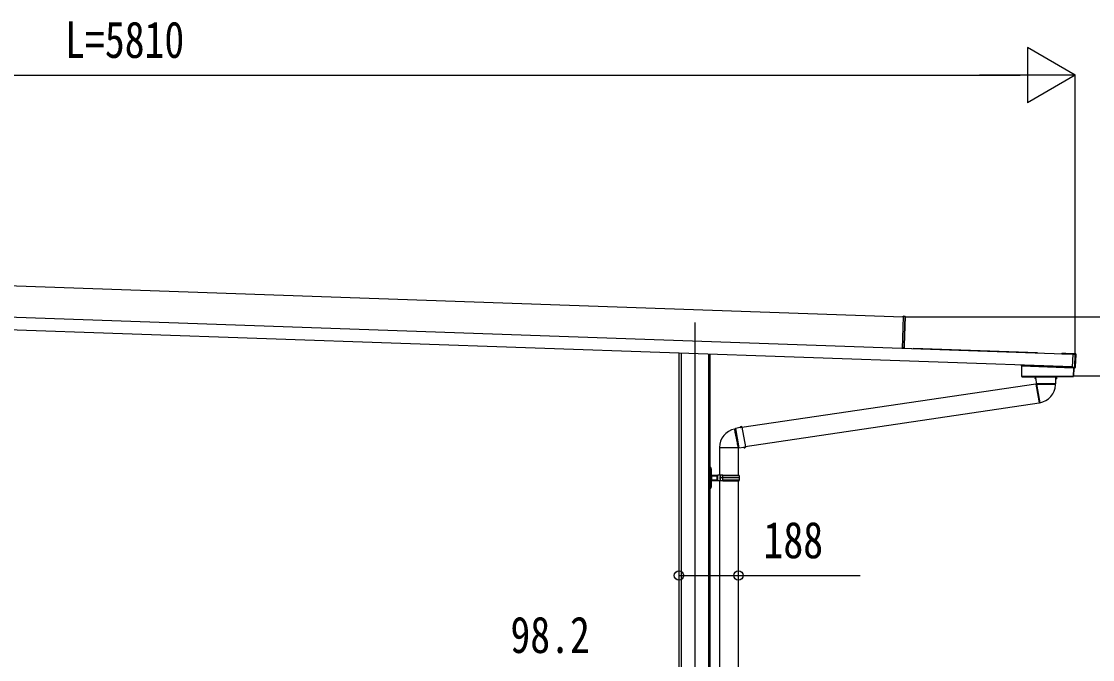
# Model space of a CAD drawing. Units: millimetres, scale not verified. Extents: x -14718 to 14718, y -10396 to 10396.
# Drawn here: x 3970 to 7362, y -6045 to -4024 of the extents above; entities that cross this region are included whole.
import ezdxf
from ezdxf.enums import TextEntityAlignment as Align

# ---------------------------------------------------------------- set-up
doc = ezdxf.new("R2010")
doc.units = ezdxf.units.MM
doc.header["$LTSCALE"] = 50
for name, color, linetype in [('0-3_YKK_12', 2, 'Continuous'), ('0-4_YKK_A1', 4, 'Continuous'), ('0-5_YKK_D', 6, 'Continuous')]:
    doc.layers.add(name, color=color, linetype=linetype)
doc.styles.add('ＭＳ ゴシック', font='')
doc.styles.get('ＭＳ ゴシック').set_extended_font_data('MS Gothic')

msp = doc.modelspace()

# ---------------------------------------------------------------- linework, layer by layer
at = {"layer": '0-3_YKK_12'}
msp.add_line((6102.54, -4977.67), (6102.54, -7898.97), dxfattribs=at)
at = {"layer": '0-4_YKK_A1'}
for p, q in [((2049.81, -4794.83), (6762.94, -4959.41)), ((7300.62, -5078.25), (1505.97, -4875.9)), ((7299.22, -5118.23), (1504.57, -4915.87)), ((6762.99, -4957.91), (6759.45, -5059.32)), ((6768.5, -4958.44), (6762.99, -4957.91)), ((6763.01, -4957.41), (6763.02, -4956.91)), ((6763.01, -4957.41), (6763.01, -4957.41)), ((6768.52, -4957.94), (6763.01, -4957.41)), ((6763.02, -4956.91), (6768.54, -4957.45)), ((6765.29, -5050.54), (6768.5, -4958.44)), ((6768.97, -4958.46), (6765.76, -5050.55)), ((6768.5, -4958.44), (6768.97, -4958.46)), ((6768.52, -4957.94), (6768.52, -4957.94)), ((6768.52, -4957.94), (6768.99, -4957.96)), ((6768.99, -4957.96), (6768.97, -4958.46)), ((6765.01, -5058.55), (6765.29, -5050.54)), ((6765.29, -5050.54), (6765.76, -5050.55)), ((6765.76, -5050.55), (6765.48, -5058.56)), ((6052.54, -5074.69), (6052.54, -7346.47)), ((6059.41, -5074.93), (6059.41, -7846.47)), ((6145.68, -5077.94), (6145.68, -7846.47)), ((6150.74, -5078.12), (6150.74, -7346.47)), ((6759.45, -5059.32), (6759.45, -5059.35)), ((6765.01, -5058.55), (6765.48, -5058.56)), ((6794.44, -5060.27), (6794.43, -5060.57)), ((6794.46, -5059.67), (6794.44, -5060.27)), ((7188, -5074.02), (6794.44, -5060.27)), ((6794.47, -5059.37), (6794.46, -5059.67)), ((7188.02, -5073.42), (6794.46, -5059.67)), ((7188.03, -5073.12), (6794.47, -5059.37)), ((7188, -5074.02), (7187.99, -5074.32)), ((7188.02, -5073.42), (7188, -5074.02)), ((7188.03, -5073.12), (7188.02, -5073.42)), ((7271.65, -5076.75), (7271.72, -5074.76)), ((7277.65, -5076.96), (7277.72, -5074.97)), ((7277.72, -5074.97), (7287.71, -5075.31)), ((7287.64, -5077.31), (7287.71, -5075.31)), ((7287.71, -5075.31), (7293.71, -5075.52)), ((7293.64, -5077.52), (7293.71, -5075.52)), ((7293.71, -5075.52), (7307.2, -5075.99)), ((7307.67, -5077.96), (7300.64, -5077.71)), ((7300.65, -5077.21), (7300.67, -5076.86)), ((7301.87, -5076.9), (7300.67, -5076.86)), ((7300.67, -5076.86), (7300.67, -5076.86)), ((7301.87, -5076.9), (7300.67, -5076.86)), ((7301.87, -5076.9), (7301.87, -5076.9)), ((7302.2, -5075.82), (7302.17, -5076.92)), ((7302.47, -5076.81), (7308.17, -5077.01)), ((7302.47, -5076.81), (7302.47, -5076.89)), ((7306.24, -5119.01), (7307.67, -5077.96)), ((7308.17, -5077.97), (7306.74, -5119.03)), ((7308.65, -5077.53), (7307.18, -5119.51)), ((7308.17, -5077.97), (7307.67, -5077.96)), ((7307.69, -5077.46), (7308.17, -5077.01)), ((7308.65, -5077.53), (7308.17, -5077.97)), ((7308.73, -5118.07), (7310.1, -5079.1)), ((7137.24, -5115.07), (7137.24, -5148.56)), ((7137.24, -5115.08), (7137.62, -5115.09)), ((7137.92, -5114.79), (7137.54, -5114.78)), ((7137.62, -5115.08), (7137.62, -5148.18)), ((7137.62, -5115.09), (7137.92, -5115.09)), ((7137.74, -5114.58), (7137.74, -5112.59)), ((7137.92, -5115.09), (7137.93, -5114.79)), ((7137.92, -5148.18), (7137.92, -5115.09)), ((7137.92, -5115.09), (7302.74, -5120.85)), ((7137.93, -5114.79), (7300.73, -5120.48)), ((7138.09, -5114.59), (7138.39, -5114.59)), ((7138.09, -5114.6), (7138.39, -5114.61)), ((7138.39, -5114.59), (7138.39, -5112.61)), ((7300.24, -5120.26), (7138.39, -5114.61)), ((7299.19, -5119.26), (7299.17, -5119.61)), ((7299.17, -5119.61), (7300.37, -5119.66)), ((7299.17, -5119.61), (7299.17, -5119.61)), ((7299.17, -5119.61), (7300.37, -5119.66)), ((7300.26, -5119.65), (7300.24, -5120.26)), ((7300.54, -5120.27), (7300.24, -5120.26)), ((7300.37, -5119.66), (7300.37, -5119.66)), ((7300.54, -5120.27), (7300.56, -5119.66)), ((7300.64, -5120.46), (7300.67, -5119.67)), ((7300.65, -5120.47), (7300.67, -5119.68)), ((7302.75, -5120.55), (7300.73, -5120.48)), ((7300.97, -5119.71), (7300.97, -5119.79)), ((7306.67, -5119.99), (7300.97, -5119.79)), ((7302.74, -5120.85), (7301.79, -5148.18)), ((7302.45, -5148.57), (7303.42, -5120.87)), ((7302.75, -5120.55), (7302.74, -5120.85)), ((7303.04, -5120.86), (7302.74, -5120.85)), ((7303.13, -5120.56), (7302.75, -5120.55)), ((7303.04, -5120.86), (7303.42, -5120.87)), ((7305.63, -5120.97), (7303.42, -5120.89)), ((7306.67, -5119.99), (7306.22, -5119.51)), ((7306.74, -5119.03), (7306.24, -5119.01)), ((7306.74, -5119.03), (7307.18, -5119.51)), ((7137.62, -5148.18), (7137.24, -5148.56)), ((7137.54, -5148.86), (7137.92, -5148.48)), ((7137.54, -5148.86), (7302.15, -5148.86)), ((7137.92, -5148.18), (7137.62, -5148.18)), ((7301.79, -5148.18), (7137.87, -5148.18)), ((7137.92, -5148.18), (7137.92, -5148.48)), ((7137.92, -5148.48), (7301.79, -5148.48)), ((7139.19, -5149.3), (7139.59, -5149.3)), ((7139.59, -5149.3), (7139.89, -5149.3)), ((7139.89, -5149.3), (7175.29, -5149.3)), ((7146.69, -5149.3), (7146.69, -5149.1)), ((7149.69, -5149.1), (7146.69, -5149.1)), ((7149.69, -5148.86), (7149.69, -5149.1)), ((7149.69, -5149.1), (7149.69, -5149.3)), ((7173.19, -5149.1), (7170.19, -5149.1)), ((7170.19, -5149.3), (7170.19, -5149.1)), ((7173.19, -5149.1), (7173.19, -5149.3)), ((7175.29, -5149.3), (7175.79, -5149.3)), ((7182.84, -5150.3), (7180.69, -5151.08)), ((7180.69, -5151.08), (7180.69, -5154.73)), ((7180.69, -5151.08), (7180.75, -5151.08)), ((7180.69, -5154.73), (7182.93, -5155.55)), ((7180.69, -5154.73), (7180.75, -5154.73)), ((7180.82, -5153.82), (7180.82, -5152)), ((7182.19, -5149.3), (7182.19, -5148.86)), ((7182.19, -5149.3), (7182.19, -5149.8)), ((7182.19, -5149.3), (7247.19, -5149.3)), ((7182.19, -5149.8), (7182.32, -5149.8)), ((7182.84, -5150.3), (7182.97, -5150.3)), ((7182.93, -5155.55), (7183.2, -5170.83)), ((7183.06, -5155.55), (7182.93, -5155.55)), ((7182.97, -5150.3), (7183.19, -5150.3)), ((7183.15, -5154.64), (7183.08, -5151.2)), ((7246.19, -5150.3), (7183.19, -5150.3)), ((7246.18, -5170.83), (7246.45, -5155.55)), ((7246.19, -5150.3), (7246.41, -5150.3)), ((7246.23, -5154.64), (7246.29, -5151.2)), ((7246.45, -5155.55), (7246.31, -5155.55)), ((7246.41, -5150.3), (7246.54, -5150.3)), ((7246.45, -5155.55), (7248.69, -5154.73)), ((7248.69, -5151.08), (7246.54, -5150.3)), ((7247.05, -5149.8), (7247.19, -5149.8)), ((7247.19, -5149.3), (7247.19, -5148.86)), ((7247.19, -5149.3), (7247.19, -5149.8)), ((7248.56, -5153.82), (7248.56, -5152)), ((7248.63, -5151.08), (7248.69, -5151.08)), ((7248.63, -5154.73), (7248.69, -5154.73)), ((7248.69, -5154.73), (7248.69, -5151.08)), ((7301.79, -5148.18), (7301.79, -5148.48)), ((7301.79, -5148.48), (7302.15, -5148.86)), ((7302.45, -5148.57), (7302.09, -5148.19)), ((7182.77, -5172.66), (6252.08, -5310.36)), ((7182.77, -5172.66), (7193.23, -5231.95)), ((7184.79, -5173.73), (7183.02, -5174.04)), ((7183.2, -5170.83), (7184.25, -5172.39)), ((7183.2, -5170.83), (7246.18, -5170.83)), ((7184.58, -5172.53), (7195.01, -5231.68)), ((7189.55, -5172.79), (7244.86, -5172.79)), ((7244.8, -5174.4), (7244.86, -5172.79)), ((7244.86, -5172.79), (7246.18, -5170.83)), ((6262.54, -5369.65), (7193.23, -5231.95)), ((7192.98, -5230.57), (7194.76, -5230.26)), ((6229.94, -5314.27), (6228.36, -5314.61)), ((6231.64, -5312.63), (6229.94, -5314.27)), ((6229.94, -5314.27), (6239.54, -5368.74)), ((6246.64, -5309.71), (6231.64, -5312.63)), ((6231.64, -5312.63), (6237.1, -5343.64)), ((6247.05, -5307.36), (6246.64, -5309.71)), ((6246.66, -5309.84), (6246.64, -5309.71)), ((6250.65, -5306.73), (6247.05, -5307.36)), ((6247.05, -5307.36), (6247.06, -5307.42)), ((6247.57, -5309.77), (6250.95, -5309.11)), ((6247.98, -5307.33), (6249.77, -5307.02)), ((6251.79, -5308.71), (6250.65, -5306.73)), ((6250.65, -5306.73), (6250.66, -5306.79)), ((6251.79, -5308.71), (6251.81, -5308.84)), ((6251.81, -5308.84), (6262.83, -5371.31)), ((6237.1, -5343.64), (6242.57, -5374.65)), ((6180.59, -5373.59), (6240.66, -5373.59)), ((6180.64, -5371.07), (6180.64, -5460.47)), ((6240.84, -5460.46), (6240.84, -5371.36)), ((6240.85, -5373.89), (6242.57, -5374.65)), ((6242.57, -5374.65), (6257.67, -5372.26)), ((6257.67, -5372.26), (6257.65, -5372.13)), ((6257.67, -5372.26), (6258.86, -5374.33)), ((6258.85, -5374.27), (6258.86, -5374.33)), ((6258.86, -5374.33), (6262.46, -5373.69)), ((6259.74, -5374.04), (6261.53, -5373.72)), ((6262.45, -5373.63), (6262.46, -5373.69)), ((6262.46, -5373.69), (6262.85, -5371.44)), ((6262.83, -5371.31), (6262.85, -5371.44)), ((6151.74, -5442.26), (6150.74, -5442.26)), ((6151.74, -5442.26), (6151.74, -5435.97)), ((6151.74, -5469.47), (6151.74, -5442.26)), ((6153.74, -5436.87), (6153.92, -5442.6)), ((6155.45, -5460.23), (6155.55, -5463.47)), ((6156.4, -5460.47), (6172.74, -5460.47)), ((6172.74, -5460.47), (6175.74, -5460.47)), ((6172.74, -5463.47), (6172.74, -5460.47)), ((6183.74, -5460.47), (6175.74, -5460.47)), ((6183.74, -5464.97), (6183.74, -5460.47)), ((6183.75, -5460.46), (6183.75, -5464.97)), ((6190.77, -5460.46), (6183.75, -5460.46)), ((6191.01, -5460.46), (6190.77, -5460.46)), ((6191.01, -5460.46), (6191.41, -5460.46)), ((6191.41, -5460.46), (6242.74, -5460.46)), ((6242.74, -5462.46), (6242.74, -5460.46)), ((6151.74, -5469.47), (6150.74, -5469.47)), ((6151.74, -5469.47), (6154.74, -5469.47)), ((6151.74, -5496.67), (6151.74, -5469.47)), ((6154.74, -5469.47), (6153.92, -5496.34)), ((6154.74, -5469.47), (6155.74, -5469.47)), ((6155.55, -5475.47), (6155.45, -5478.71)), ((6172.74, -5463.47), (6155.56, -5463.47)), ((6155.56, -5463.47), (6155.74, -5469.47)), ((6155.74, -5469.47), (6155.56, -5475.47)), ((6155.56, -5475.47), (6172.74, -5475.47)), ((6172.74, -5478.47), (6156.4, -5478.47)), ((6172.74, -5464.97), (6172.74, -5463.47)), ((6172.74, -5464.97), (6172.74, -5473.96)), ((6173.72, -5464.97), (6172.74, -5464.97)), ((6175.74, -5464.97), (6172.74, -5464.97)), ((6173.72, -5473.96), (6172.74, -5473.96)), ((6172.74, -5473.97), (6175.74, -5473.97)), ((6172.74, -5475.47), (6172.74, -5473.97)), ((6172.74, -5478.47), (6172.74, -5475.47)), ((6175.74, -5478.47), (6172.74, -5478.47)), ((6175.74, -5464.97), (6173.72, -5464.97)), ((6173.72, -5473.96), (6173.72, -5464.97)), ((6175.74, -5473.96), (6173.72, -5473.96)), ((6180.64, -5478.47), (6180.64, -6288.97)), ((6183.75, -5464.97), (6181.74, -5464.97)), ((6183.75, -5473.96), (6181.74, -5473.96)), ((6183.74, -5473.97), (6181.74, -5473.97)), ((6183.74, -5478.47), (6183.74, -5473.97)), ((6183.75, -5469.46), (6183.75, -5464.97)), ((6183.75, -5473.96), (6183.75, -5469.47)), ((6190.25, -5469.47), (6183.75, -5469.47)), ((6183.75, -5478.46), (6183.75, -5473.96)), ((6190.77, -5478.46), (6183.75, -5478.46)), ((6190.25, -5469.47), (6190.25, -5469.46)), ((6190.25, -5469.47), (6190.25, -5469.47)), ((6190.33, -5469.47), (6190.33, -5469.46)), ((6244.24, -5469.46), (6190.51, -5469.46)), ((6191.01, -5478.46), (6190.77, -5478.46)), ((6191.01, -5478.46), (6191.41, -5478.46)), ((6191.41, -5478.46), (6242.74, -5478.46)), ((6243.74, -5462.46), (6192.44, -5462.46)), ((6243.74, -5476.46), (6192.44, -5476.46)), ((6240.84, -6288.96), (6240.84, -5478.46)), ((6242.74, -5478.46), (6242.74, -5476.46)), ((6151.74, -5496.67), (6150.74, -5496.67)), ((6150.74, -5502.97), (6151.74, -5502.97)), ((6151.74, -5496.67), (6153.92, -5496.34)), ((6151.74, -5502.97), (6151.74, -5496.67)), ((6151.74, -5502.97), (6153.74, -5502.06)), ((6153.92, -5496.34), (6153.74, -5502.06))]:
    msp.add_line(p, q, dxfattribs=at)
for points in [[(6762.99, -4957.91), (6763.01, -4957.41), (6768.52, -4957.94)], [(6765.48, -5058.41), (6765.54, -5058.42), (6765.58, -5058.44)], [(6765.78, -5058.57), (6765.58, -5058.59), (6765.48, -5058.6)], [(6765.76, -5059.07), (6790.45, -5059.93), (6790.43, -5060.43)], [(6765.78, -5058.57), (6790.46, -5059.43), (6790.45, -5059.93)], [(7265.23, -5074.53), (7265.16, -5076.53), (7300.4, -5077.76)], [(7265.23, -5074.53), (7271.72, -5074.76), (7277.72, -5074.97)], [(7299.19, -5119.26), (7299.2, -5118.77), (7300.64, -5077.71), (7300.65, -5077.21)], [(7300.65, -5077.21), (7307.69, -5077.46), (7307.67, -5077.96)], [(7302.47, -5076.89), (7302.41, -5076.89), (7302.36, -5076.9)], [(7138.09, -5112.6), (7138.09, -5114.59), (7137.74, -5114.58)], [(7299.2, -5118.77), (7306.24, -5119.01), (7306.22, -5119.51), (7299.19, -5119.26)], [(7300.88, -5119.7), (7300.91, -5119.71), (7300.97, -5119.71)], [(7301.79, -5148.18), (7302.09, -5148.19), (7303.04, -5120.86)], [(7170.19, -5148.86), (7170.19, -5149.1), (7149.69, -5149.1)], [(7180.75, -5151.08), (7182.2, -5150.57), (7182.97, -5150.3)], [(7183.06, -5155.55), (7182.25, -5155.26), (7180.75, -5154.73)], [(7183.08, -5151.2), (7182.2, -5151.51), (7180.82, -5152)], [(7180.82, -5153.82), (7182.24, -5154.32), (7183.15, -5154.64)], [(7246.23, -5154.64), (7247.13, -5154.32), (7248.56, -5153.82)], [(7248.56, -5152), (7247.18, -5151.51), (7246.29, -5151.2)], [(7248.63, -5154.73), (7247.13, -5155.26), (7246.31, -5155.55)], [(7246.41, -5150.3), (7247.18, -5150.57), (7248.63, -5151.08)], [(7184.58, -5172.53), (7184.24, -5172.36), (7184.27, -5172.38)], [(7244.8, -5174.4), (7244.77, -5174.36), (7244.13, -5174.2), (7242.62, -5174.06), (7240.37, -5173.94), (7237.32, -5173.83), (7233.72, -5173.73), (7229.47, -5173.63), (7224.92, -5173.54), (7219.95, -5173.45), (7214.96, -5173.36), (7209.82, -5173.27), (7204.97, -5173.18), (7200.25, -5173.08), (7196.06, -5172.99), (7192.29, -5172.89), (7189.55, -5172.79)], [(6240.86, -5373.86), (6240.8, -5373.78), (6240.66, -5373.59), (6240.64, -5373.56), (6240.51, -5373.3), (6240.09, -5371.61), (6239.54, -5368.74), (6238.97, -5366.05), (6238.24, -5362.47), (6237.39, -5358.25), (6236.51, -5353.76), (6235.55, -5348.85), (6234.6, -5343.95), (6233.62, -5338.92), (6232.69, -5334.17), (6231.78, -5329.57), (6230.97, -5325.51), (6230.22, -5321.87), (6229.6, -5318.96), (6229.07, -5316.69), (6228.68, -5315.26), (6228.41, -5314.63), (6228.36, -5314.61)], [(6246.66, -5309.84), (6246.8, -5308.99), (6247.06, -5307.42)], [(6247.98, -5307.33), (6247.73, -5308.82), (6247.57, -5309.77)], [(6250.95, -5309.11), (6250.49, -5308.29), (6249.77, -5307.02)], [(6250.66, -5306.79), (6251.41, -5308.13), (6251.81, -5308.84)], [(6258.85, -5374.27), (6258.07, -5372.89), (6257.65, -5372.13)], [(6258.53, -5371.89), (6260.24, -5371.62), (6261.93, -5371.35)], [(6258.53, -5371.89), (6259, -5372.72), (6259.74, -5374.04)], [(6261.53, -5373.72), (6261.77, -5372.28), (6261.93, -5371.35)], [(6262.83, -5371.31), (6262.7, -5372.12), (6262.45, -5373.63)], [(6153.74, -5436.87), (6151.74, -5435.97), (6150.74, -5435.97)], [(6151.74, -5442.26), (6153.92, -5442.6), (6154.74, -5469.47)], [(6183.74, -5478.47), (6175.74, -5478.47), (6175.74, -5460.47)], [(6190.77, -5460.46), (6190.38, -5464.93), (6190.25, -5469.46)], [(6183.74, -5464.97), (6181.74, -5464.97), (6181.74, -5473.97)], [(6190.51, -5469.46), (6190.33, -5469.46), (6190.25, -5469.46), (6183.75, -5469.46)]]:
    msp.add_lwpolyline(points, dxfattribs=at)
for centre, radius, start, end in [((6766.46, -4958.12), 2.07, 351.06854, 4.93146), ((6766.48, -4957.62), 2.07, 351.06854, 4.93146), ((6768.47, -4958.44), 0.5, 358, 84.5), ((6768.49, -4957.94), 0.5, 358, 84.5), ((6759.49, -5059.33), 0.046, 175.29565, 214.77267), ((6766.01, -5058.58), 1, 178, 198.10214), ((6768.23, -5058.89), 3.17, 180.02593, 184.48569), ((6765.16, -5060.4), 1.51, 74.62836, 93.96537), ((6767.57, -5081.82), 22.82, 94.53647, 96.28466), ((6765.98, -5058.58), 0.5, 178, 268), ((6765.99, -5058.08), 0.5, 178, 268), ((6765.78, -5058.83), 0.242, 207.21704, 266.19947), ((6766, -5058.31), 0.765, 234.9594, 266.94829), ((6765.79, -5058.33), 0.242, 207.21704, 266.19947), ((6766.02, -5057.82), 0.765, 234.9594, 266.94829), ((7302.11, -5072.9), 4.01, 266.55184, 273.90119), ((7307.1, -5078.99), 3, 358, 88), ((7307.67, -5077.96), 0.501, 358.24971, 87.75029), ((7137.92, -5115.09), 0.3, 88.05611, 180.04719), ((7137.92, -5115.09), 0.3, 88.19064, 179.87538), ((7137.92, -5115.09), 0.3, 90.16173, 180.04449), ((7137.92, -5114.95), 0.159, 86.02272, 89.97728), ((7300.36, -5123.36), 3.71, 81.82188, 89.76035), ((7300.74, -5120.28), 0.2, 178, 268), ((7302.74, -5120.85), 0.3, 357.94657, 87.94647), ((7305.74, -5117.97), 3, 268, 358), ((7306.24, -5119.01), 0.501, 268.24971, 357.75029), ((7137.92, -5148.18), 0.301, 180.24971, 269.75029), ((7146.39, -5149.1), 0.3, 0, 54.36863), ((7173.49, -5149.1), 0.3, 125.63137, 180), ((7178.08, -5151.75), 2.75, 354.81691, 13.99327), ((7177.17, -5154), 3.66, 348.38866, 2.80116), ((7183.19, -5149.3), 1, 180, 270), ((7183.19, -5149.8), 1, 180, 220.49583), ((7180.53, -5151.07), 2.56, 357.19737, 17.56812), ((7181.25, -5154.92), 1.92, 340.91849, 8.46572), ((7246.19, -5149.3), 1, 270, 0), ((7248.73, -5154.87), 2.51, 174.83553, 195.78026), ((7248.21, -5150.99), 1.93, 159.00896, 186.22555), ((7246.19, -5149.8), 1, 319.50417, 0), ((7252.21, -5151.82), 3.66, 168.38866, 182.80116), ((7251.3, -5154.07), 2.75, 174.81691, 193.99327), ((7301.78, -5148.18), 0.301, 270.23913, 357.76087), ((7188.4, -5146.67), 26.14, 261.58885, 272.50926), ((7184.54, -5172.3), 60.3, 280, 358.00006), ((6240.89, -5373.59), 60.3, 101.99843, 180), ((6246.96, -5307.95), 1.92, 260.91849, 288.46572), ((6247.17, -5303.77), 3.66, 268.38866, 282.80116), ((6249.54, -5304.27), 2.75, 274.81691, 293.99327), ((6250.63, -5306.57), 2.56, 277.19737, 297.56812), ((6258.74, -5374.39), 2.51, 94.83553, 115.78026), ((6259.97, -5376.78), 2.75, 94.81691, 113.99327), ((6262.34, -5377.29), 3.66, 88.38866, 102.80116), ((6262.46, -5373.2), 1.93, 79.00896, 106.22555), ((6156.4, -5458.47), 2, 181.7624, 241.44015), ((6156.4, -5458.47), 2, 241.44015, 270), ((6271.26, -5469.44), 80.75, 173.61461, 180.01355), ((6192.63, -5460.82), 1.66, 167.69464, 263.49512), ((6193.21, -5460.66), 1.81, 173.59328, 264.82407), ((6156.4, -5480.47), 2, 118.55985, 178.2376), ((6156.4, -5480.47), 2, 90, 118.55985), ((6268.13, -5469.48), 77.89, 179.99307, 186.62466), ((6190.3, -5469.69), 0.226, 80.79578, 102.71983), ((6271.26, -5469.49), 80.75, 179.98461, 186.38348), ((6192.57, -5478.07), 1.61, 94.66451, 194.14319), ((6193.27, -5478.31), 1.86, 96.97139, 184.61125), ((6194.99, -5469.46), 49.25, 0, 8.17123), ((6194.99, -5469.47), 49.25, 351.83186, 0.00306)]:
    msp.add_arc(centre, radius, start, end, dxfattribs=at)
for centre, major_axis, ratio, start_param, end_param in [((6772.51, -5059.81), (13.07, -0.46), 0.061163, 2.1795146, 3.1041886), ((6772.53, -5059.81), (13.07, -0.46), 0.038227, 2.1795146, 3.1415927), ((7301.87, -5076.87), (0.6, -0.021), 0.061163, 4.712389, 6.2831853), ((7302.46, -5077.11), (-0.01, -0.3), 0.998135, 3.1415927, 3.9545103), ((7308.15, -5077.51), (0.367, 0.342), 0.99628, 5.4996506, 7.06672), ((7137.54, -5115.08), (-0.3, 0.01), 0.998133, 4.7490956, 6.3180268), ((7137.54, -5114.58), (-0.2, 0.007), 0.998133, 1.607503, 3.1764341), ((7137.62, -5114.59), (0, 0.5), 0.061125, 3.1027435, 3.1394501), ((7137.92, -5114.59), (0.007, 0.2), 0.854479, 3.1782993, 4.712389), ((7137.92, -5114.59), (0.47, -0.016), 0.425228, 4.7490956, 6.2831853), ((7137.92, -5114.59), (-0.011, 0.2), 0.151815, 3.0913179, 3.1280246), ((7137.89, -5114.59), (0.201, -0.007), 0.992577, 6.2831853, 6.3180268), ((7137.89, -5114.59), (-0.501, 0.017), 0.998133, 3.1415927, 3.1764341), ((7300.74, -5120.28), (0.5, -0.017), 0.4, 3.1415927, 4.712389), ((7300.37, -5119.69), (0.6, -0.021), 0.061163, 6.2831853, 7.8539816), ((7300.98, -5119.49), (-0.01, -0.3), 0.998135, 5.4691958, 6.2831853), ((7303.12, -5120.86), (0.3, -0.01), 0.998135, 0, 1.5707963), ((7306.68, -5119.49), (0.342, -0.367), 0.99628, 5.4996506, 7.06672), ((7137.54, -5148.56), (0.213, 0.213), 0.99628, 2.358058, 3.9251274), ((7302.15, -5148.56), (-0.209, 0.217), 0.996405, 2.3754474, 3.9077379), ((6155.55, -5463.31), (1, 0.031), 0.162205, 3.1415927, 4.7026633), ((6155.55, -5475.63), (1, -0.031), 0.162205, 1.580522, 3.1415927), ((6155.65, -5466.47), (-0.1, 3), 0.333136, 6.2716543, 6.28138), ((6155.65, -5472.47), (0.1, 3), 0.333136, 3.143398, 3.1531236), ((6172.74, -5462.98), (3, 0), 0.162278, 4.712389, 6.2831853), ((6172.74, -5475.96), (3, 0), 0.162278, 6.2831853, 7.8539816)]:
    msp.add_ellipse(centre, major_axis=major_axis, ratio=ratio, start_param=start_param, end_param=end_param, dxfattribs=at)
at = {"layer": '0-5_YKK_D'}
for p, q in [((7307.57, -4194.3), (7156.02, -4106.8)), ((7156.02, -4106.8), (7156.02, -4281.8)), ((1672.57, -4194.3), (7132.57, -4194.3)), ((7307.57, -4194.3), (7004.46, -4194.3)), ((7307.57, -4194.3), (7156.02, -4281.8)), ((7307.57, -5077.98), (7307.57, -4193.3)), ((6769.04, -4959.3), (9108.57, -4959.3)), ((7300.69, -5146.3), (8208.57, -5146.3))]:
    msp.add_line(p, q, dxfattribs=at)
msp.add_lwpolyline([(6052.54, -5778.46), (6240.84, -5778.46), (6625.94, -5778.46)], dxfattribs=at)
for centre in [(6052.54, -5778.46), (6240.84, -5778.46)]:
    msp.add_circle(centre, 14.88, dxfattribs=at)

# ---------------------------------------------------------------- texts
at = {"layer": '0-5_YKK_D', "style": 'ＭＳ ゴシック', "width": 0.8}
for s, p in [('L=5810', (4108.57, -4174.3)), ('188', (6320.34, -5758.46)), ('98.2', (5518.74, -6058.46))]:
    msp.add_text(s, height=115.5, dxfattribs=at).set_placement(p, align=Align.BOTTOM_LEFT)

doc.saveas('drawing.dxf')
